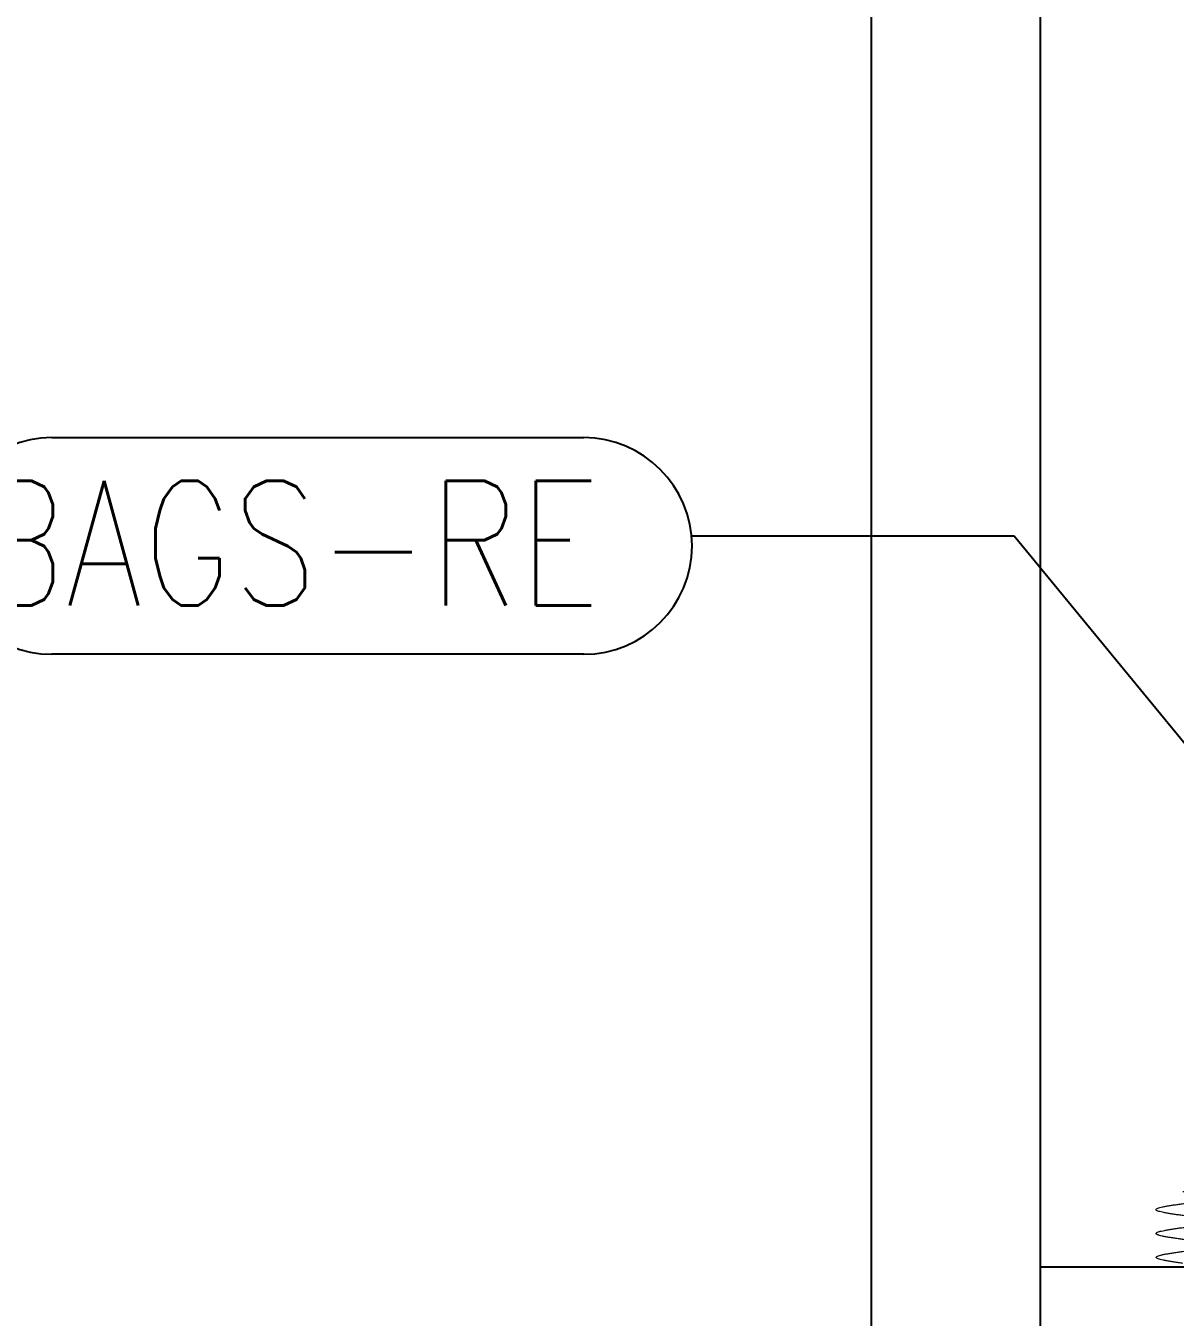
# Model space of a CAD drawing. Header units: millimetres. Extents: x -312439 to 477422, y -331570 to 212570.
# Drawn here: x 356277 to 357430, y 205365 to 206661 of the extents above; entities that cross this region are included whole.
import ezdxf

# ---------------------------------------------------------------- set-up
doc = ezdxf.new("R2010")
doc.units = ezdxf.units.MM
doc.layers.add('ARCONDTEXTO', color=4, linetype='Continuous')
doc.layers.add('TEXTO FORMATO', color=4, linetype='Continuous')
doc.styles.add('ROMAND', font='ROMAND.SHX')
doc.styles.add('ROMANS', font='romans.shx', dxfattribs={"height": 187.5})
doc.dimstyles.new('1-50 (MILIMETRO)', dxfattribs={"dimscale": 0, "dimtxt": 125, "dimasz": 125, "dimexe": 100, "dimexo": 100, "dimgap": 50, "dimtad": 0, "dimdec": 0, "dimzin": 0, "dimdsep": 46, "dimtxsty": 'ROMAND', "dimcen": -390, "dimclrd": 1, "dimclre": 1, "dimclrt": 3, "dimadec": 0, "dimazin": 0, "dimtfac": 1, "dimtdec": 0, "dimtix": 1, "dimtmove": 2, "dimatfit": 2, "dimfxl": 1, "dimtvp": 1, "dimtolj": 1, "dimtzin": 0, "dimarcsym": 0})

msp = doc.modelspace()

# ---------------------------------------------------------------- linework, layer by layer
at = {"color": 1, "linetype": 'Continuous', "extrusion": (0, 1, 0)}
for p, q in [((357124.798, 208214.228, 0), (357124.798, 200380.452, 0)), ((357294.798, 200680.452, 0), (357294.798, 208130.452, 0))]:
    msp.add_line(p, q, dxfattribs=at)
at = {"color": 1, "linetype": 'Continuous', "extrusion": (-1.05669e-32, 1.07679e-31, -1)}
msp.add_line((368194.798, 205415.374, 0), (357294.798, 205415.374, 0), dxfattribs=at)
at = {"color": 1, "elevation": 0}
for points in [[(356303.12, 206247.759), (356836.474, 206247.759)], [(356836.474, 206030.353), (356303.12, 206030.353)]]:
    msp.add_lwpolyline(points, dxfattribs=at)
at = {"color": 1}
for centre, start, end in [((356303.12, 206139.056, 0), 90, 270), ((356836.474, 206139.056, 0), 270, 90)]:
    msp.add_arc(centre, 108.703, start, end, dxfattribs=at)
at = {"color": 7, "linetype": 'Continuous', "lineweight": 0}
msp.add_open_spline([(357437.505, 205419.374, 0), (357436.003, 205419.586, 0), (357433.001, 205420.01, 0), (357428.618, 205420.646, 0), (357424.491, 205421.282, 0), (357420.712, 205421.918, 0), (357417.415, 205422.555, 0), (357414.658, 205423.191, 0), (357412.557, 205423.827, 0), (357411.125, 205424.463, 0), (357410.45, 205425.1, 0), (357410.503, 205425.736, 0), (357411.329, 205426.372, 0), (357412.861, 205427.008, 0), (357414.722, 205427.538, 0), (357416.517, 205427.963, 0), (357418.501, 205428.387, 0), (357421.335, 205428.917, 0), (357425.171, 205429.553, 0), (357429.356, 205430.189, 0), (357433.767, 205430.826, 0), (357438.28, 205431.462, 0), (357442.773, 205432.098, 0), (357447.119, 205432.734, 0), (357450.518, 205433.264, 0), (357453.049, 205433.689, 0), (357455.43, 205434.113, 0), (357458.114, 205434.643, 0), (357460.755, 205435.279, 0), (357462.753, 205435.915, 0), (357464.052, 205436.552, 0), (357464.511, 205437.082, 0), (357464.513, 205437.506, 0), (357464.321, 205437.824, 0), (357463.942, 205438.142, 0), (357463.382, 205438.46, 0), (357462.644, 205438.778, 0), (357461.421, 205439.202, 0), (357459.474, 205439.733, 0), (357456.525, 205440.369, 0), (357453.05, 205441.005, 0), (357449.142, 205441.641, 0), (357444.911, 205442.278, 0), (357440.474, 205442.914, 0), (357436.708, 205443.444, 0), (357433.717, 205443.868, 0), (357431.5, 205444.186, 0), (357429.325, 205444.504, 0), (357427.205, 205444.822, 0), (357425.158, 205445.141, 0), (357422.547, 205445.565, 0), (357420.129, 205445.989, 0), (357417.962, 205446.413, 0), (357415.982, 205446.837, 0), (357414.288, 205447.261, 0), (357412.921, 205447.685, 0), (357412.074, 205448.003, 0), (357411.4, 205448.322, 0), (357410.904, 205448.64, 0), (357410.593, 205448.958, 0), (357410.439, 205449.382, 0), (357410.652, 205449.806, 0), (357411.235, 205450.23, 0), (357412.071, 205450.654, 0), (357413.258, 205451.079, 0), (357414.774, 205451.503, 0), (357416.51, 205451.927, 0), (357418.539, 205452.351, 0), (357420.822, 205452.775, 0), (357423.265, 205453.199, 0), (357425.913, 205453.623, 0), (357428.71, 205454.048, 0), (357430.871, 205454.366, 0), (357433.079, 205454.684, 0), (357435.316, 205455.002, 0), (357437.569, 205455.32, 0), (357440.57, 205455.744, 0), (357444.285, 205456.274, 0), (357448.553, 205456.911, 0), (357452.513, 205457.547, 0), (357456.058, 205458.183, 0), (357459.086, 205458.819, 0), (357461.516, 205459.455, 0), (357463.278, 205460.092, 0), (357464.325, 205460.728, 0), (357464.577, 205461.258, 0), (357464.403, 205461.682, 0), (357463.972, 205462.106, 0), (357462.986, 205462.637, 0), (357461.08, 205463.273, 0), (357458.53, 205463.909, 0), (357455.389, 205464.545, 0), (357451.753, 205465.181, 0), (357447.723, 205465.818, 0), (357443.407, 205466.454, 0), (357438.929, 205467.09, 0), (357434.41, 205467.726, 0), (357429.977, 205468.363, 0), (357425.754, 205468.999, 0), (357421.857, 205469.635, 0), (357418.395, 205470.271, 0), (357415.463, 205470.907, 0), (357413.143, 205471.544, 0), (357411.5, 205472.18, 0), (357410.58, 205472.816, 0), (357410.407, 205473.452, 0), (357410.987, 205474.089, 0), (357412.304, 205474.725, 0), (357414.32, 205475.361, 0), (357416.98, 205475.997, 0), (357420.211, 205476.633, 0), (357423.922, 205477.27, 0), (357427.329, 205477.8, 0), (357430.186, 205478.224, 0), (357433.111, 205478.648, 0), (357436.108, 205479.072, 0), (357439.113, 205479.496, 0), (357442.104, 205479.921, 0), (357445.774, 205480.451, 0), (357449.951, 205481.087, 0), (357453.779, 205481.723, 0), (357457.161, 205482.359, 0), (357459.985, 205482.996, 0), (357461.835, 205483.526, 0), (357462.957, 205483.95, 0), (357463.85, 205484.374, 0), (357464.518, 205484.904, 0), (357464.551, 205485.54, 0), (357463.855, 205486.177, 0), (357462.404, 205486.813, 0), (357460.283, 205487.449, 0), (357457.509, 205488.085, 0), (357454.199, 205488.722, 0), (357450.408, 205489.358, 0), (357446.272, 205489.994, 0), (357441.925, 205490.624, 0), (357438.965, 205491.042, 0), (357437.505, 205491.249, 0)], degree=3, knots=[0, 0, 0, 0, 0.16685163, 0.33370325, 0.50055488, 0.66740651, 0.83425813, 1.00110976, 1.16796139, 1.33481301, 1.50166464, 1.66851626, 1.83536789, 2.00221952, 2.16907114, 2.25249696, 2.33592277, 2.5027744, 2.66962602, 2.83647765, 3.00332928, 3.1701809, 3.33703253, 3.50388416, 3.67073578, 3.7541616, 3.83758741, 4.00443904, 4.17129066, 4.33814229, 4.50499391, 4.67184554, 4.75527135, 4.83869717, 4.92212298, 5.00554879, 5.08897461, 5.17240042, 5.33925205, 5.50610367, 5.6729553, 5.83980693, 6.00665855, 6.17351018, 6.34036181, 6.42378762, 6.50721343, 6.59063925, 6.67406506, 6.75749087, 6.84091669, 7.00776831, 7.09119413, 7.17461994, 7.34147156, 7.42489738, 7.50832319, 7.591749, 7.67517482, 7.75860063, 7.84202644, 8.00887807, 8.09230388, 8.1757297, 8.34258132, 8.42600714, 8.50943295, 8.67628458, 8.75971039, 8.8431362, 9.00998783, 9.09341364, 9.17683946, 9.26026527, 9.34369108, 9.4271169, 9.51054271, 9.67739434, 9.84424596, 10.01109759, 10.17794921, 10.34480084, 10.51165247, 10.67850409, 10.84535572, 11.01220735, 11.09563316, 11.17905897, 11.3459106, 11.51276223, 11.67961385, 11.84646548, 12.01331711, 12.18016873, 12.34702036, 12.51387199, 12.68072361, 12.84757524, 13.01442687, 13.18127849, 13.34813012, 13.51498174, 13.68183337, 13.848685, 14.01553662, 14.18238825, 14.34923988, 14.5160915, 14.68294313, 14.84979476, 15.01664638, 15.18349801, 15.35034964, 15.43377545, 15.51720126, 15.68405289, 15.7674787, 15.85090452, 16.01775614, 16.18460777, 16.35145939, 16.51831102, 16.68516265, 16.85201427, 16.93544009, 17.0188659, 17.18571753, 17.35256915, 17.51942078, 17.68627241, 17.85312403, 18.01997566, 18.18682729, 18.35367891, 18.52053054, 18.68738217, 18.84955592, 18.84955592, 18.84955592, 18.84955592], dxfattribs=at)

# ---------------------------------------------------------------- texts
at = {"layer": 'ARCONDTEXTO', "color": 3, "linetype": 'Continuous', "lineweight": -3, "style": 'ROMANS', "width": 0.8}
msp.add_text('BAGS-RE', height=125, dxfattribs=at).set_placement((356226.951, 206079.333, 0))

# ---------------------------------------------------------------- leaders
at = {"layer": 'TEXTO FORMATO'}
msp.add_leader([(357536.398, 205822.374, 0), (357268.297, 206148.71, 0), (356944.747, 206148.71, 0)], dimstyle='1-50 (MILIMETRO)', override={"dimscale": 1}, dxfattribs=at)

doc.saveas('drawing.dxf')
